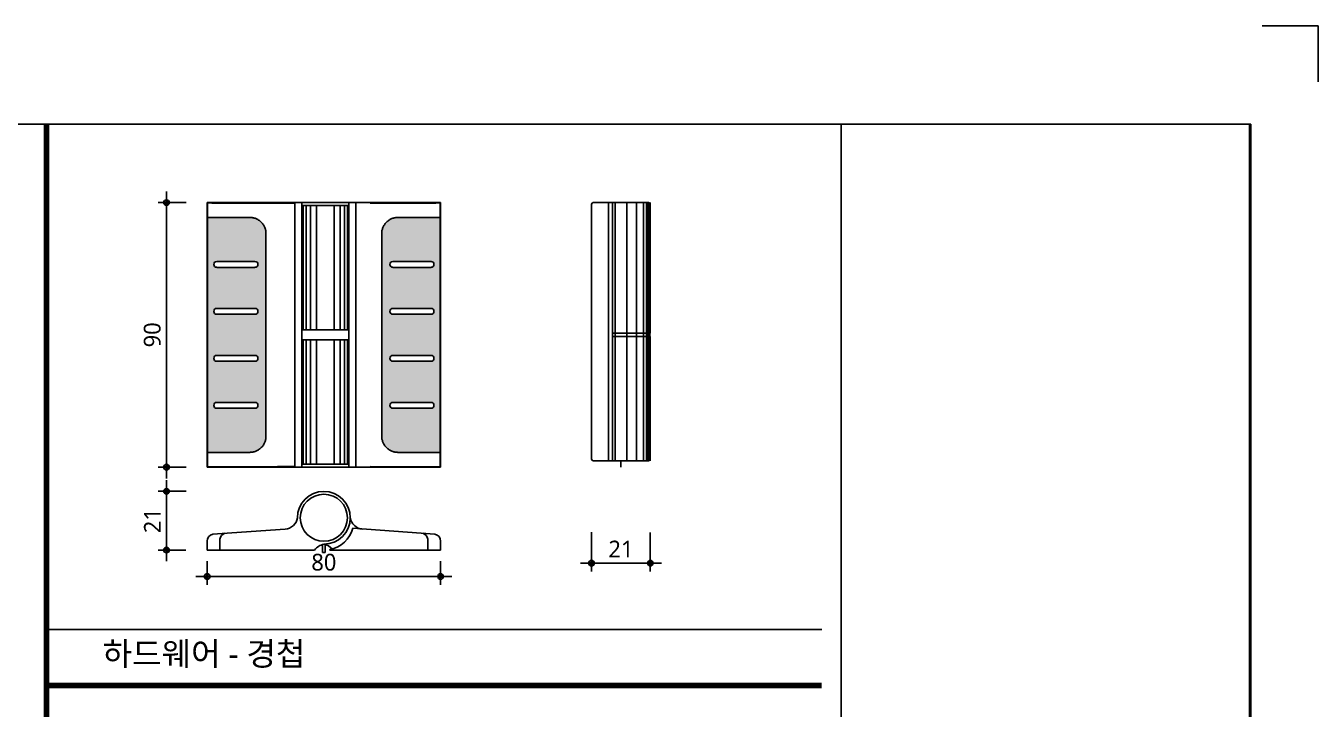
# Model space of a CAD drawing. Extents: x -256 to 8104, y -176 to 5714.
# Drawn here: x 5795 to 8104, y 4492 to 5714 of the extents above; entities that cross this region are included whole.
import ezdxf
from ezdxf.enums import TextEntityAlignment as Align

# ---------------------------------------------------------------- set-up
doc = ezdxf.new("R2010")
doc.units = 0
doc.header["$LTSCALE"] = 30
doc.layers.get('0').update_dxf_attribs({"linetype": 'CONTINUOUS'})
doc.layers.get('DEFPOINTS').update_dxf_attribs({"linetype": 'CONTINUOUS'})
for name, color, linetype in [('curior-0Line', 252, 'CONTINUOUS'), ('DIM', 7, 'CONTINUOUS'), ('TIT', 3, 'CONTINUOUS'), ('부자재', 4, 'CONTINUOUS'), ('해치', 8, 'CONTINUOUS')]:
    doc.layers.add(name, color=color, linetype=linetype)
doc.styles.add('돋움', font='malgun.ttf')
doc.dimstyles.new('10', dxfattribs={"dimscale": 10, "dimtxt": 3, "dimasz": 1, "dimexe": 1.5, "dimexo": 2, "dimgap": 1, "dimtad": 1, "dimdec": 0, "dimlunit": 6, "dimtxsty": '돋움', "dimblk": 'DIMDOT', "dimcen": -1, "dimdle": 1.5, "dimclrt": 3, "dimazin": 3, "dimtfac": 1, "dimtdec": 0, "dimtix": 1, "dimtmove": 2, "dimatfit": 3, "dimldrblk": 'DIMDOT', "dimarcsym": 0})

# ---------------------------------------------------------------- blocks, each defined once
blk = doc.blocks.new('DIMDOT')
at = {"linetype": 'Continuous'}
blk.add_line((-2, 0), (2, 0), dxfattribs=at)
for radius in [0.5, 0.25]:
    blk.add_circle((0, 0), radius, dxfattribs=at)
blk = doc.blocks.new('*D1357')
at = {"layer": 'DEFPOINTS', "color": 0}
for p in [(104422.8, -8426), (104367.8, -8899.1), (104422.8, -8899.1)]:
    blk.add_point(p, dxfattribs=at)
at = {"layer": 'DIM', "color": 0, "lineweight": -2, "ltscale": 10}
for p, q in [((104402.8, -8426), (104352.8, -8426)), ((104367.8, -8436), (104367.8, -8889.1)), ((104402.8, -8899.1), (104352.8, -8899.1))]:
    blk.add_line(p, q, dxfattribs=at)
at = {"layer": 'DIM', "color": 0, "lineweight": -2, "xscale": 10, "yscale": 10, "zscale": 10}
for p, rotation in [((104367.8, -8426), 90), ((104367.8, -8899.1), 270)]:
    blk.add_blockref('DIMDOT', p, dxfattribs=dict(at, rotation=rotation))
at = {"layer": 'DIM', "color": 3, "insert": (104342.3, -8662.5), "char_height": 30, "attachment_point": 5, "rotation": 90, "style": '돋움'}
blk.add_mtext('90', dxfattribs=at)
blk = doc.blocks.new('*D1358')
at = {"layer": 'DEFPOINTS', "color": 0}
for p in [(104440.4, -9047.3), (104857.5, -9047.3), (104857.5, -9094.7)]:
    blk.add_point(p, dxfattribs=at)
at = {"layer": 'DIM', "color": 0, "lineweight": -2, "ltscale": 10}
for p, q in [((104440.4, -9067.3), (104440.4, -9109.7)), ((104857.5, -9067.3), (104857.5, -9109.7)), ((104450.4, -9094.7), (104847.5, -9094.7))]:
    blk.add_line(p, q, dxfattribs=at)
at = {"layer": 'DIM', "color": 0, "lineweight": -2, "xscale": 10, "yscale": 10, "zscale": 10, "rotation": 180}
blk.add_blockref('DIMDOT', (104440.4, -9094.7), dxfattribs=at)
at = {"layer": 'DIM', "color": 0, "lineweight": -2, "xscale": 10, "yscale": 10, "zscale": 10}
blk.add_blockref('DIMDOT', (104857.5, -9094.7), dxfattribs=at)
at = {"layer": 'DIM', "color": 3, "insert": (104648.9, -9069.2), "char_height": 30, "attachment_point": 5, "style": '돋움'}
blk.add_mtext('80', dxfattribs=at)
blk = doc.blocks.new('*D1359')
at = {"layer": 'DEFPOINTS', "color": 0}
for p in [(104367.8, -8942.3), (104422.8, -8942.3), (104422.1, -9047.3)]:
    blk.add_point(p, dxfattribs=at)
at = {"layer": 'DIM', "color": 0, "lineweight": -2, "ltscale": 10}
for p, q in [((104402.8, -8942.3), (104352.8, -8942.3)), ((104367.8, -9037.3), (104367.8, -8952.3)), ((104402.1, -9047.3), (104352.8, -9047.3))]:
    blk.add_line(p, q, dxfattribs=at)
at = {"layer": 'DIM', "color": 0, "lineweight": -2, "xscale": 10, "yscale": 10, "zscale": 10}
for p, rotation in [((104367.8, -8942.3), 90), ((104367.8, -9047.3), 270)]:
    blk.add_blockref('DIMDOT', p, dxfattribs=dict(at, rotation=rotation))
at = {"layer": 'DIM', "color": 3, "insert": (104342.5, -8994.8), "char_height": 30, "attachment_point": 5, "rotation": 90, "style": '돋움'}
blk.add_mtext('21', dxfattribs=at)
blk = doc.blocks.new('*D1360')
at = {"layer": 'DEFPOINTS', "color": 0}
for p in [(105127.3, -8995.1), (105232.3, -8995.9), (105127.3, -9070.8)]:
    blk.add_point(p, dxfattribs=at)
at = {"layer": 'DIM', "color": 0, "lineweight": -2, "ltscale": 10}
for p, q in [((105127.3, -9015.1), (105127.3, -9085.8)), ((105232.3, -9015.9), (105232.3, -9085.8)), ((105222.3, -9070.8), (105137.3, -9070.8))]:
    blk.add_line(p, q, dxfattribs=at)
at = {"layer": 'DIM', "color": 0, "lineweight": -2, "xscale": 10, "yscale": 10, "zscale": 10, "rotation": 180}
blk.add_blockref('DIMDOT', (105127.3, -9070.8), dxfattribs=at)
at = {"layer": 'DIM', "color": 0, "lineweight": -2, "xscale": 10, "yscale": 10, "zscale": 10}
blk.add_blockref('DIMDOT', (105232.3, -9070.8), dxfattribs=at)
at = {"layer": 'DIM', "color": 3, "insert": (105179.8, -9045.5), "char_height": 30, "attachment_point": 5, "style": '돋움'}
blk.add_mtext('21', dxfattribs=at)
blk = doc.blocks.new('AURA_50', base_point=(98321.5, -13824.2))
at = {"layer": '해치'}
h = blk.add_hatch(dxfattribs=at)
h.set_pattern_fill('DOTS', color=256, scale=2.628474)
h.set_pattern_definition([(0, (101478.674, -8090.9586), (2.086351, 4.172702), [0, -4.172702])])
edge = h.paths.add_edge_path()
edge.add_line((104440.9, -8872.6), (104441, -8872.6))
edge.add_spline(control_points=[(104441, -8872.6), (104441.2, -8872.6), (104452.7, -8872.6)], knot_values=[-0.724312, -0.724312, -0.724312, 0.724312, 0.724312, 0.724312], weights=[1, 0.748956, 1], degree=2, periodic=0)
edge.add_line((104452.7, -8872.6), (104516.6, -8872.6))
edge.add_spline(control_points=[(104516.6, -8872.6), (104545.5, -8872.6), (104545.5, -8843.6)], knot_values=[-1.570796, -1.570796, -1.570796, 0, 0, 0], weights=[1, 0.707107, 1], degree=2, periodic=0)
edge.add_line((104545.5, -8843.6), (104545.5, -8481.4))
edge.add_spline(control_points=[(104545.5, -8481.4), (104545.5, -8452.5), (104516.6, -8452.5)], knot_values=[0, 0, 0, 1.570796, 1.570796, 1.570796], weights=[1, 0.707107, 1], degree=2, periodic=0)
edge.add_line((104516.6, -8452.5), (104452.7, -8452.5))
edge.add_spline(control_points=[(104452.7, -8452.5), (104441.2, -8452.5), (104441, -8452.5)], knot_values=[-0.724312, -0.724312, -0.724312, 0.724312, 0.724312, 0.724312], weights=[1, 0.748956, 1], degree=2, periodic=0)
edge.add_line((104440.9, -8452.5), (104440.9, -8872.6))
h.paths.add_polyline_path([(104525.8, -8531.3, -0.414214), (104531.1, -8536.5, -0.414214), (104525.8, -8541.8), (104457.5, -8541.8, -0.414214), (104452.2, -8536.5, -0.414214), (104457.5, -8531.3)], flags=16)
h.paths.add_polyline_path([(104525.8, -8615.3, -0.414214), (104531.1, -8620.5, -0.414214), (104525.8, -8625.8), (104457.5, -8625.8, -0.414214), (104452.2, -8620.5, -0.414214), (104457.5, -8615.3)], flags=16)
h.paths.add_polyline_path([(104525.8, -8699.3, -0.414214), (104531.1, -8704.5, -0.414214), (104525.8, -8709.8), (104457.5, -8709.8, -0.414214), (104452.2, -8704.5, -0.414214), (104457.5, -8699.3)], flags=16)
h.paths.add_polyline_path([(104525.8, -8783.3, -0.414214), (104531.1, -8788.6, -0.414214), (104525.8, -8793.8), (104457.5, -8793.8, -0.414214), (104452.2, -8788.6, -0.414214), (104457.5, -8783.3)], flags=16)
h = blk.add_hatch(dxfattribs=at)
h.set_pattern_fill('DOTS', color=256, scale=2.628474)
h.set_pattern_definition([(0, (101004.0565, -8090.9586), (2.086351, 4.1727023), [0, -4.1727023])])
edge = h.paths.add_edge_path()
edge.add_spline(control_points=[(104752.3, -8481.4), (104752.3, -8452.5), (104781.3, -8452.5)], knot_values=[0, 0, 0, 1.570796, 1.570796, 1.570796], weights=[1, 0.707107, 1], degree=2, periodic=0)
edge.add_line((104781.3, -8452.5), (104845.2, -8452.5))
edge.add_spline(control_points=[(104845.2, -8452.5), (104856.7, -8452.5), (104856.9, -8452.5)], knot_values=[-0.724312, -0.724312, -0.724312, 0.724312, 0.724312, 0.724312], weights=[1, 0.748956, 1], degree=2, periodic=0)
edge.add_line((104857, -8452.5), (104857, -8872.6))
edge.add_line((104857, -8872.6), (104856.9, -8872.6))
edge.add_spline(control_points=[(104856.9, -8872.6), (104856.7, -8872.6), (104845.2, -8872.6)], knot_values=[-0.724312, -0.724312, -0.724312, 0.724312, 0.724312, 0.724312], weights=[1, 0.748956, 1], degree=2, periodic=0)
edge.add_line((104845.2, -8872.6), (104781.3, -8872.6))
edge.add_spline(control_points=[(104781.3, -8872.6), (104752.3, -8872.6), (104752.3, -8843.6)], knot_values=[-1.570796, -1.570796, -1.570796, 0, 0, 0], weights=[1, 0.707107, 1], degree=2, periodic=0)
edge.add_line((104752.3, -8843.6), (104752.3, -8481.4))
h.paths.add_polyline_path([(104772.1, -8531.3, 0.414214), (104766.8, -8536.5, 0.414214), (104772.1, -8541.8), (104840.4, -8541.8, 0.414214), (104845.7, -8536.5, 0.414214), (104840.4, -8531.3)], flags=16)
h.paths.add_polyline_path([(104772.1, -8615.3, 0.414214), (104766.8, -8620.5, 0.414214), (104772.1, -8625.8), (104840.4, -8625.8, 0.414214), (104845.7, -8620.5, 0.414214), (104840.4, -8615.3)], flags=16)
h.paths.add_polyline_path([(104772.1, -8699.3, 0.414214), (104766.8, -8704.5, 0.414214), (104772.1, -8709.8), (104840.4, -8709.8, 0.414214), (104845.7, -8704.5, 0.414214), (104840.4, -8699.3)], flags=16)
h.paths.add_polyline_path([(104772.1, -8783.3, 0.414214), (104766.8, -8788.6, 0.414214), (104772.1, -8793.8), (104840.4, -8793.8, 0.414214), (104845.7, -8788.6, 0.414214), (104840.4, -8783.3)], flags=16)
at = {"color": 2}
for p, q in [((106325.6, -8110), (106425.6, -8110)), ((106325.6, -8110), (106425.6, -8110)), ((106325.6, -8110), (106425.6, -8110)), ((106425.6, -8110), (106425.6, -8210)), ((106425.6, -8110), (106425.6, -8210)), ((106425.6, -8110), (106425.6, -8210)), ((105179.8, -8887.5), (105179.8, -8899.1))]:
    blk.add_line(p, q, dxfattribs=at)
at = {"color": 8}
blk.add_line((104153.5, -9189.5), (105538.7, -9189.5), dxfattribs=at)
at = {"color": 2}
for points in [[(98320.8, -8285.8), (105573.1, -8285.8), (105573.1, -13824.2), (98320.8, -13824.2)], [(98320.8, -8285.8), (105573.1, -8285.8), (105573.1, -13824.2), (98320.8, -13824.2)], [(98320.8, -8285.8), (106302.7, -8285.8), (106302.7, -13824.2), (98320.8, -13824.2)]]:
    blk.add_lwpolyline(points, close=True, dxfattribs=at)
at = {"color": 8, "const_width": 10}
for points in [[(104153.5, -13824.2), (104153.5, -8285.8)], [(104153.5, -9289.5), (105538.7, -9289.5)]]:
    blk.add_lwpolyline(points, dxfattribs=at)
at = {"layer": 'curior-0Line'}
blk.add_line((105573.1, -8285.8), (105573.1, -13823.4), dxfattribs=at)
blk.add_lwpolyline([(106305.6, -8285.8), (105573.1, -8285.8), (105573.1, -13824.2), (106305.6, -13824.2)], close=True, dxfattribs=at)
at = {"layer": '부자재'}
for p, q in [((104440.4, -8426), (104521.8, -8426)), ((104440.4, -8899.1), (104440.4, -8426)), ((104440.4, -8426), (104441, -8426.5)), ((104441, -8426.5), (104441, -8452.5)), ((104452.7, -8426.8), (104566.3, -8427)), ((104522, -8426.1), (104521.8, -8426)), ((104609.5, -8426.1), (104522, -8426.1)), ((104596.9, -8897.9), (104596.9, -8427.2)), ((104609.5, -8426.1), (104609.5, -8899)), ((104609.5, -8426.1), (104609.6, -8426.1)), ((104688.4, -8426.1), (104775.9, -8426.1)), ((104693.6, -8426.1), (104693.6, -8899)), ((104706.2, -8897.9), (104706.2, -8427.2)), ((104845.2, -8426.8), (104731.6, -8427)), ((104775.9, -8426.1), (104776.1, -8426)), ((104857.5, -8426), (104776.1, -8426)), ((104857.5, -8426), (104856.9, -8426.5)), ((104856.9, -8426.5), (104856.9, -8452.5)), ((104857.5, -8899.1), (104857.5, -8426)), ((105130.3, -8426), (105229.3, -8426)), ((105157.3, -8426), (105157.3, -8887.5)), ((105164.8, -8426), (105164.8, -8887.5)), ((105127.3, -8429), (105127.3, -8884.5)), ((105232.3, -8429), (105232.3, -8659.6)), ((104440.9, -8872.6), (104440.9, -8452.5)), ((104440.9, -8452.5), (104441, -8452.5)), ((104452.7, -8452.5), (104516.6, -8452.5)), ((104845.2, -8452.5), (104781.3, -8452.5)), ((104857, -8452.5), (104856.9, -8452.5)), ((104857, -8872.6), (104857, -8452.5)), ((104545.5, -8481.4), (104545.5, -8843.6)), ((104752.3, -8481.4), (104752.3, -8843.6)), ((104609.7, -8659), (104609.7, -8666.3)), ((105164.8, -8659.6), (105232.3, -8659.6)), ((105231.3, -8659.6), (105231.3, -8665.6)), ((105164.8, -8665.6), (105232.3, -8665.6)), ((105232.3, -8665.6), (105232.3, -8884.5)), ((104441, -8872.6), (104440.9, -8872.6)), ((104441, -8872.6), (104441, -8898.5)), ((104516.6, -8872.6), (104452.7, -8872.6)), ((104781.3, -8872.6), (104845.2, -8872.6)), ((104856.9, -8872.6), (104857, -8872.6)), ((104856.9, -8872.6), (104856.9, -8898.5)), ((105130.3, -8887.5), (105229.3, -8887.5)), ((104441, -8898.5), (104440.4, -8899.1)), ((104521.8, -8899.1), (104440.4, -8899.1)), ((104452.7, -8898.3), (104566.3, -8898.1)), ((104522, -8899), (104521.8, -8899.1)), ((104522, -8899), (104609.5, -8899)), ((104775.9, -8899), (104688.4, -8899)), ((104845.2, -8898.3), (104731.6, -8898.1)), ((104775.9, -8899), (104776.1, -8899.1)), ((104776.1, -8899.1), (104857.5, -8899.1)), ((104856.9, -8898.5), (104857.5, -8899.1)), ((104579.8, -9009.8), (104450.2, -9018.8)), ((104462.9, -9027.7), (104462.9, -9047.3)), ((104700.5, -9008.3), (104847.5, -9018.8)), ((104835, -9027.7), (104835, -9047.3)), ((104440.4, -9030.7), (104440.4, -9047.3)), ((104632.2, -9047.3), (104440.4, -9047.3)), ((104646.7, -9037.4), (104646.7, -9051.8)), ((104651.2, -9051.8), (104646.7, -9051.8)), ((104651.2, -9037.4), (104651.2, -9051.8)), ((104659.6, -9046.5), (104659.6, -9047.3)), ((104659.6, -9047.3), (104857.5, -9047.3)), ((104857.5, -9030.7), (104857.5, -9047.3))]:
    blk.add_line(p, q, dxfattribs=at)
blk.add_circle((104648.9, -8989.6), 42.1, dxfattribs=at)
for centre, radius, start, end in [((105130.3, -8429), 3, 90, 180), ((105229.3, -8429), 3, 0, 90), ((105130.3, -8884.5), 3, 180, 270), ((105229.3, -8884.5), 3, 270, 0), ((104648.9, -8989.6), 47.2, 270, 180), ((104578.6, -8986.5), 23.3, 272.9231, 352.4724), ((104719.3, -8986.5), 23.3, 187.5276, 267.0769), ((104453, -9031.1), 12.6, 101.7765, 181.6712), ((104478.2, -9031.9), 15.9, 113.4077, 164.5497), ((104650.6, -8995.8), 51.5, 280.084, 345.9792), ((104819.6, -9031.9), 15.9, 15.4503, 67.3004), ((104844.9, -9031.1), 12.6, 358.3288, 78.2235), ((104655.4, -9065.7), 29.6, 102.5267, 141.5475), ((104642.5, -9065.7), 29.6, 43.1003, 77.4733)]:
    blk.add_arc(centre, radius, start, end, dxfattribs=at)
for points, weights in [([(104452.7, -8426.8), (104441.2, -8426.7), (104441, -8426.5)], [1, 0.748955720789, 1]), ([(104596.9, -8427.2), (104583.4, -8427), (104566.3, -8427)], [1, 0.964784765128, 1]), ([(104609.5, -8426.1), (104609.5, -8426.1), (104609.5, -8426.1)], [1, 0.999924701899, 1]), ([(104845.2, -8426.8), (104856.7, -8426.7), (104856.9, -8426.5)], [1, 0.748955720789, 1]), ([(104441, -8452.5), (104441.2, -8452.5), (104452.7, -8452.5)], [1, 0.748955720789, 1]), ([(104545.5, -8481.4), (104545.5, -8452.5), (104516.6, -8452.5)], [1, 0.707106781187, 1]), ([(104752.3, -8481.4), (104752.3, -8452.5), (104781.3, -8452.5)], [1, 0.707106781187, 1]), ([(104856.9, -8452.5), (104856.7, -8452.5), (104845.2, -8452.5)], [1, 0.748955720789, 1]), ([(104609.5, -8666.3), (104609.5, -8666.3), (104609.5, -8666.3)], [1, 0.999862102782, 1]), ([(104516.6, -8872.6), (104545.5, -8872.6), (104545.5, -8843.6)], [1, 0.707106781187, 1]), ([(104781.3, -8872.6), (104752.3, -8872.6), (104752.3, -8843.6)], [1, 0.707106781187, 1]), ([(104452.7, -8872.6), (104441.2, -8872.6), (104441, -8872.6)], [1, 0.748955720789, 1]), ([(104845.2, -8872.6), (104856.7, -8872.6), (104856.9, -8872.6)], [1, 0.748955720789, 1]), ([(104441, -8898.5), (104441.2, -8898.3), (104452.7, -8898.3)], [1, 0.748955720789, 1]), ([(104566.3, -8898.1), (104583.4, -8898.1), (104596.9, -8897.9)], [1, 0.964784765128, 1]), ([(104609.6, -8899.2), (104609.5, -8899.2), (104609.5, -8899.2)], [1, 0.999734260157, 1]), ([(104856.9, -8898.5), (104856.7, -8898.3), (104845.2, -8898.3)], [1, 0.748955720789, 1])]:
    blk.add_rational_spline(points, weights, degree=2, dxfattribs=at)
for points, weights, knots in [([(104688.4, -8426.1), (104688.4, -8426.1), (104648.9, -8426.1), (104609.5, -8426.1), (104609.5, -8426.1)], [1, 0.707106781186, 1, 0.707106781186, 1], [-1.570796, -1.570796, -1.570796, 0, 0, 1.570796, 1.570796, 1.570796]), ([(104609.5, -8431.3), (104622.1, -8431.3), (104648.9, -8431.3), (104693.6, -8431.3), (104693.6, -8431.3)], [0.872453400774, 0.800943102543, 1, 0.707106781186, 1], [-1.067549, -1.067549, -1.067549, 0, 0, 1.570796, 1.570796, 1.570796]), ([(104693.6, -8653.7), (104693.6, -8653.7), (104653.6, -8653.7), (104623.7, -8653.7), (104609.5, -8653.7)], [1, 0.742797744768, 1, 0.794611058848, 0.917248923756], [-1.467114, -1.467114, -1.467114, 0, 0, 1.171564, 1.171564, 1.171564]), ([(104609.5, -8671.6), (104620.7, -8671.6), (104644.3, -8671.6), (104684.4, -8671.6), (104692.7, -8671.6)], [0.884455168565, 0.830422605945, 1, 0.742797744768, 1], [-0.967291, -0.967291, -0.967291, 0, 0, 1.467114, 1.467114, 1.467114]), ([(104693.6, -8893.9), (104693.6, -8893.9), (104648.9, -8893.9), (104622.1, -8893.9), (104609.5, -8893.9)], [1, 0.707106781186, 1, 0.800943102543, 0.872453400774], [-1.570796, -1.570796, -1.570796, 0, 0, 1.067549, 1.067549, 1.067549]), ([(104609.5, -8899.2), (104609.5, -8899.2), (104648.9, -8899.2), (104688.4, -8899.2), (104688.4, -8899.2)], [1, 0.707106781186, 1, 0.707106781186, 1], [-1.570796, -1.570796, -1.570796, 0, 0, 1.570796, 1.570796, 1.570796])]:
    blk.add_rational_spline(points, weights, degree=2, knots=knots, dxfattribs=at)
blk.add_open_spline([(104609.7, -8659), (104609.7, -8659), (104609.7, -8659), (104609.6, -8659), (104609.6, -8659), (104609.5, -8658.9)], degree=3, knots=[-0.00189331, -0.00189331, -0.00189331, -0.00189331, 0, 0, 0.05421316, 0.05421316, 0.05421316, 0.05421316], dxfattribs=at)
at = {"layer": '해치'}
for p, q in [((105169.4, -8887.5), (105169.4, -8426)), ((105190.4, -8887.5), (105190.4, -8426)), ((105207.4, -8887.5), (105207.4, -8426)), ((105220, -8887.5), (105220, -8426)), ((105225.6, -8887.5), (105225.6, -8426)), ((105228.5, -8887.5), (105228.5, -8426)), ((105230.4, -8887.5), (105230.4, -8426)), ((105231.5, -8887.5), (105231.5, -8426)), ((105231.9, -8659.6), (105231.9, -8426)), ((105232.2, -8659.6), (105232.2, -8426)), ((104612.1, -8431.3), (104612.1, -8653.7)), ((104617.4, -8431.3), (104617.4, -8653.7)), ((104625.3, -8431.3), (104625.3, -8653.7)), ((104635.8, -8431.3), (104635.8, -8653.7)), ((104667.3, -8431.3), (104667.3, -8653.7)), ((104677.9, -8431.3), (104677.9, -8653.7)), ((104685.7, -8431.3), (104685.7, -8653.7)), ((104691, -8431.3), (104691, -8653.7)), ((104525.8, -8531.3), (104457.5, -8531.3)), ((104525.8, -8541.8), (104457.5, -8541.8)), ((104772.1, -8531.3), (104840.4, -8531.3)), ((104772.1, -8541.8), (104840.4, -8541.8)), ((104525.8, -8615.3), (104457.5, -8615.3)), ((104525.8, -8625.8), (104457.5, -8625.8)), ((104772.1, -8615.3), (104840.4, -8615.3)), ((104772.1, -8625.8), (104840.4, -8625.8)), ((104612.1, -8671.6), (104612.1, -8893.9)), ((104617.4, -8671.6), (104617.4, -8893.9)), ((104625.3, -8671.6), (104625.3, -8893.9)), ((104635.8, -8671.6), (104635.8, -8893.9)), ((104667.3, -8671.6), (104667.3, -8893.9)), ((104677.9, -8671.6), (104677.9, -8893.9)), ((104685.7, -8671.6), (104685.7, -8893.9)), ((104691, -8671.6), (104691, -8893.9)), ((105231.9, -8887.5), (105231.9, -8665.6)), ((105232.2, -8887.5), (105232.2, -8665.6)), ((104525.8, -8699.3), (104457.5, -8699.3)), ((104772.1, -8699.3), (104840.4, -8699.3)), ((104525.8, -8709.8), (104457.5, -8709.8)), ((104772.1, -8709.8), (104840.4, -8709.8)), ((104525.8, -8783.3), (104457.5, -8783.3)), ((104525.8, -8793.8), (104457.5, -8793.8)), ((104772.1, -8783.3), (104840.4, -8783.3)), ((104772.1, -8793.8), (104840.4, -8793.8))]:
    blk.add_line(p, q, dxfattribs=at)
for centre, start, end in [((104457.5, -8536.5), 90, 180), ((104457.5, -8536.5), 180, 270), ((104525.8, -8536.5), 0, 90), ((104525.8, -8536.5), 270, 0), ((104772.1, -8536.5), 90, 180), ((104772.1, -8536.5), 180, 270), ((104840.4, -8536.5), 0, 90), ((104840.4, -8536.5), 270, 0), ((104457.5, -8620.5), 90, 180), ((104457.5, -8620.5), 180, 270), ((104525.8, -8620.5), 0, 90), ((104525.8, -8620.5), 270, 0), ((104772.1, -8620.5), 90, 180), ((104772.1, -8620.5), 180, 270), ((104840.4, -8620.5), 0, 90), ((104840.4, -8620.5), 270, 0), ((104457.5, -8704.5), 90, 180), ((104457.5, -8704.5), 180, 270), ((104525.8, -8704.5), 0, 90), ((104525.8, -8704.5), 270, 0), ((104772.1, -8704.5), 90, 180), ((104772.1, -8704.5), 180, 270), ((104840.4, -8704.5), 0, 90), ((104840.4, -8704.5), 270, 0), ((104457.5, -8788.6), 90, 180), ((104457.5, -8788.6), 180, 270), ((104525.8, -8788.6), 0, 90), ((104525.8, -8788.6), 270, 0), ((104772.1, -8788.6), 90, 180), ((104772.1, -8788.6), 180, 270), ((104840.4, -8788.6), 0, 90), ((104840.4, -8788.6), 270, 0)]:
    blk.add_arc(centre, 5.26, start, end, dxfattribs=at)
at = {"layer": 'TIT', "style": '돋움'}
blk.add_text('하드웨어 - 경첩', height=42, dxfattribs=at).set_placement((104615.9, -9253.8), align=Align.RIGHT)
at = {"layer": 'DIM', "ltscale": 10}
for base, p1, p2, angle, text, picture, middle in [((104367.8, -8899.1), (104422.8, -8426), (104422.8, -8899.1), 90, '90', '*D1357', (104342.3, -8662.5)), ((104367.8, -8942.3), (104422.1, -9047.3), (104422.8, -8942.3), 90, '21', '*D1359', (104342.5, -8994.8)), ((105127.3, -9070.8), (105232.3, -8995.9), (105127.3, -8995.1), 180, '21', '*D1360', (105179.8, -9045.5))]:
    dim = blk.add_linear_dim(base=base, p1=p1, p2=p2, angle=angle, text=text, dimstyle='10', override={"dimtxsty": '돋움'}, dxfattribs=at)
    dim.commit()
    dim.dimension.update_dxf_attribs({"geometry": picture, "text_midpoint": middle})
dim = blk.add_linear_dim(base=(104857.5, -9094.7), p1=(104440.4, -9047.3), p2=(104857.5, -9047.3), text='80', dimstyle='10', override={"dimtxsty": '돋움'}, dxfattribs=at)
dim.commit()
dim.dimension.update_dxf_attribs({"geometry": '*D1358', "text_midpoint": (104648.9, -9069.2)})

msp = doc.modelspace()

# ---------------------------------------------------------------- block references
msp.add_blockref('AURA_50', (0, 0))

doc.saveas('drawing.dxf')
